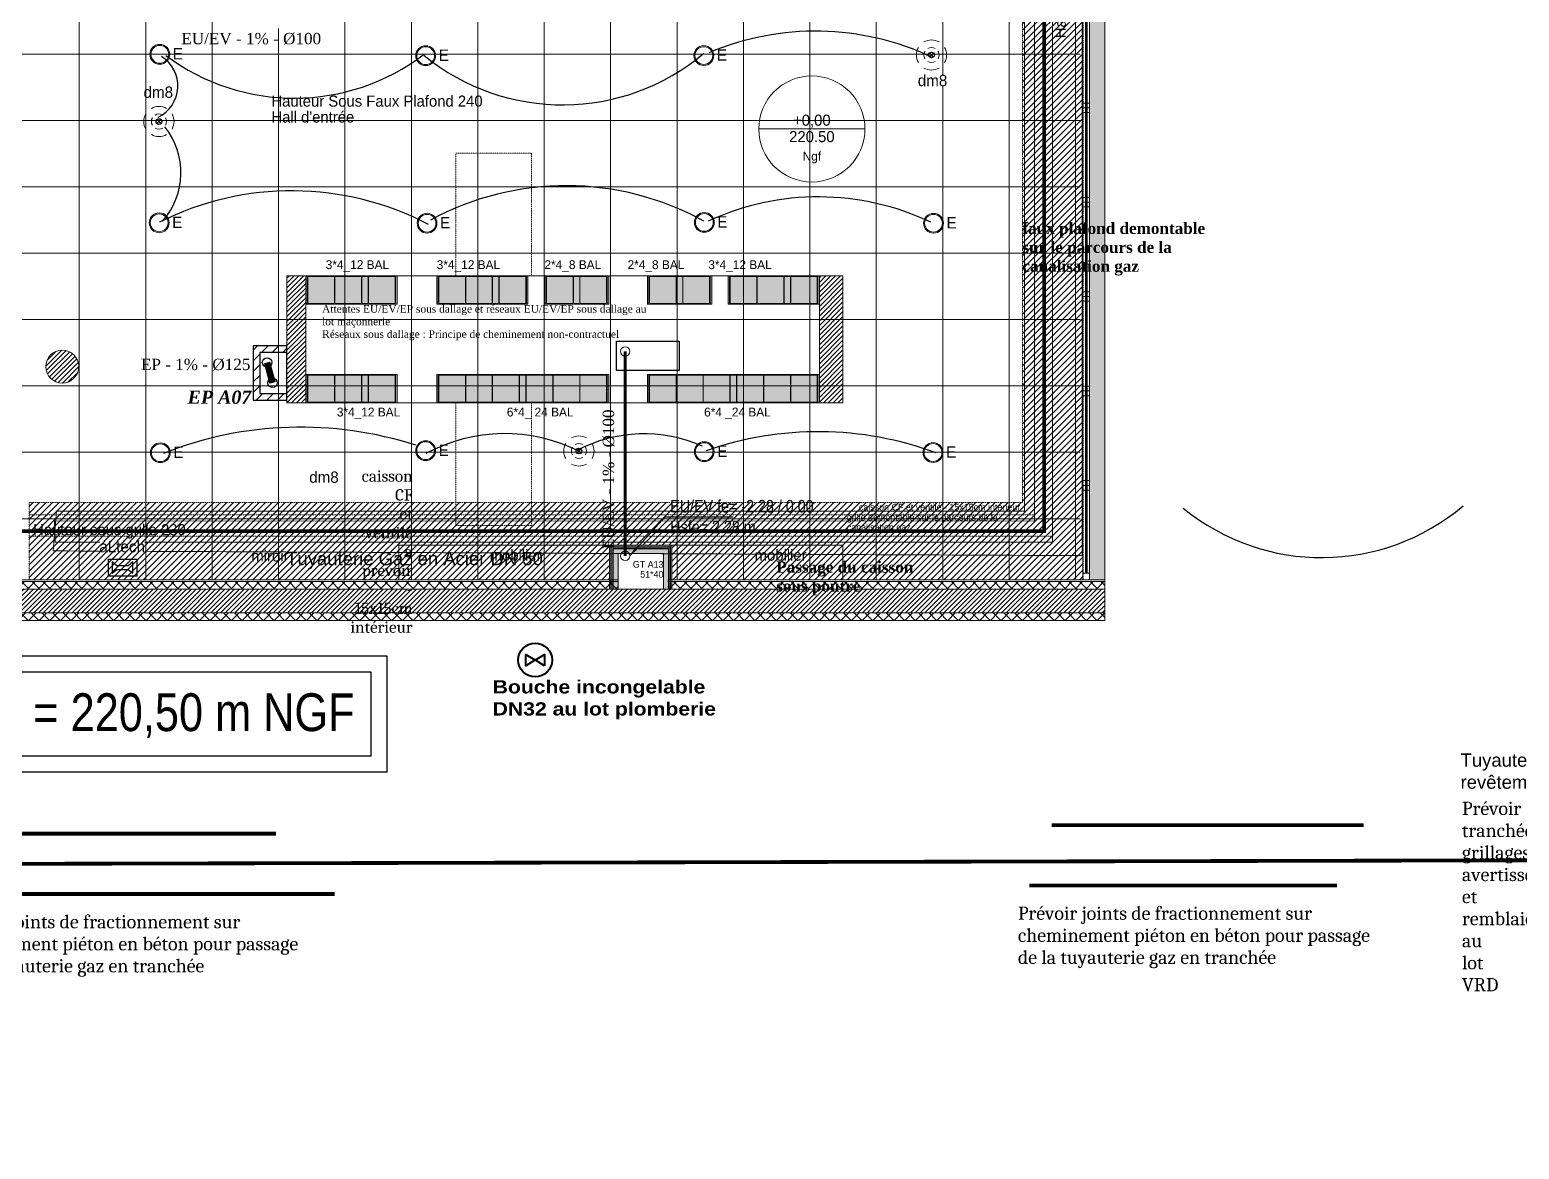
# Model space of a CAD drawing. Header units: centimetres. Extents: x 1724 to 19617, y -6503 to 8072.
# Drawn here: x 4063 to 5640, y 2005 to 3191 of the extents above; entities that cross this region are included whole.
import ezdxf

# ---------------------------------------------------------------- set-up
doc = ezdxf.new("R2010")
doc.units = ezdxf.units.CM
for name, pattern in [('ISO-03', [1.5, 0.6, -0.9]), ('prlm_ep', [2.5, 1.25, -0.25, 0.25, -0.25, 0.25, -0.25]), ('prlm_eu', [2, 1.25, -0.25, 0.25, -0.25]), ('prlm_gaz', [36, 24, -3, 0, -3, 0, -3, 0, -3]), ('Style de ligne -5', [0.20828, 0.069425, -0.138855]), ('VW-01', [0.41656, 0.20828, -0.20828])]:
    doc.linetypes.add(name, pattern=pattern)
for name, color, linetype in [('B Faux plafonds', 252, 'Continuous'), ('B Général', 252, 'Continuous'), ('C ANNOTATIONS-niveaux', 252, 'Continuous'), ('C ANNOTATIONS-PMR', 252, 'Style de ligne -5'), ('C ANNOTATIONS-prestations', 252, 'Continuous'), ('C ANNOTATIONS-texte', 252, 'Continuous'), ('C ANNOTATIONS-textes-numérotation gaine', 252, 'ISO-03'), ('F REMPLISSAGE-vert clair', 252, 'Continuous'), ('F REMPLISSAGE-vert foncé', 252, 'Continuous'), ('prlm-EAU-EF', 161, 'Continuous'), ('prlm-EAU-EP', 141, 'Continuous'), ('prlm-EAU-EUEV', 25, 'Continuous'), ('prlm-ELEC-CFO', 1, 'Continuous'), ('prlm-GAZ', 2, 'Continuous'), ('prlm-GT', 242, 'Continuous'), ('prlm-MOD', 64, 'Continuous'), ('prlm-MOD-PB', 123, 'Continuous')]:
    doc.layers.add(name, color=color, linetype=linetype)
for name, color, linetype, lineweight in [('B Faux plafonds-1', 7, 'Continuous', 5), ('B GÈnÈral', 7, 'Continuous', 5), ('C ANNOTATIONS-prestations-1', 7, 'Continuous', 5), ('F REMPLISSAGE-vert clair-1', 7, 'Continuous', 5), ('F REMPLISSAGE-vert foncÈ', 7, 'Continuous', 5)]:
    doc.layers.add(name, color=color, linetype=linetype, lineweight=lineweight)
doc.styles.add('Eurostile', font='Eurosti.TTF')
doc.styles.add('Eurostile (italic)', font='Eurostib.TTF')
doc.styles.add('prlm-eau-ef', font='ariblk.ttf', dxfattribs={"height": 18})
doc.styles.add('prlm-eau-ep', font='timesbi.ttf', dxfattribs={"height": 18})
doc.styles.add('prlm-eau-euev', font='pala.ttf', dxfattribs={"height": 18})
doc.styles.add('prlm-elec-cfo', font='comic.ttf', dxfattribs={"height": 12})
doc.styles.add('prlm-mod', font='cambriaz.ttf', dxfattribs={"height": 18})
doc.styles.add('prlm-narrow', font='swissc.ttf', dxfattribs={"height": 10})
doc.styles.get("Standard").update_dxf_attribs({"font": 'isocp.shx', "height": 15})
doc.dimstyles.new('ISO-25', dxfattribs={"dimtxt": 2.5, "dimasz": 2.5, "dimexe": 1.25, "dimexo": 0.625, "dimtad": 1, "dimtxsty": 'Standard', "dimcen": 2.5, "dimadec": 0, "dimazin": 0, "dimtfac": 1, "dimtmove": 0, "dimatfit": 3, "dimfxl": 1, "dimarcsym": 0})
pattern_1 = [(45, (0.046, -2.938), (-5.656854, 5.656854), []), (135, (0.046, -2.938), (5.656854, 5.656854), [])]
pattern_2 = [(45, (0.0456, -2.938), (2.4253472, -2.6458333), [])]

# ---------------------------------------------------------------- blocks, each defined once
blk = doc.blocks.new('xi.bouchearrosage')
at = {"layer": 'prlm-EAU-EF', "color": 0, "linetype": 'ByBlock', "lineweight": 40}
blk.add_lwpolyline([(6, 20), (0.3, 10.4), (0.3, 9.6), (6, 0), (-6, 0), (-0.3, 9.6), (-0.3, 10.4), (-6, 20)], close=True, dxfattribs=at)
blk.add_circle((0, 10), 17.9, dxfattribs=at)
blk = doc.blocks.new('xi.ep')
at = {"layer": 'prlm-EAU-EP', "color": 0, "linetype": 'ByBlock', "lineweight": -2}
blk.add_circle((0, 0), 5, dxfattribs=at)
blk = doc.blocks.new('xi.eu')
at = {"layer": 'B Général', "linetype": 'Continuous', "lineweight": 18}
blk.add_circle((0, 0), 5, dxfattribs=at)
blk = doc.blocks.new('xi.lumE')
at = {"layer": 'prlm-ELEC-CFO', "color": 0, "linetype": 'ByBlock', "lineweight": 13}
for radius in [10.5, 9.42]:
    blk.add_circle((0, 0), radius, dxfattribs=at)
blk = doc.blocks.new('xi.dm8')
at = {"layer": 'prlm-ELEC-CFO', "color": 0}
for points in [[(-2.1, 2.1), (2.1, -2.1)], [(2.1, 2.1), (-2.1, -2.1)]]:
    blk.add_lwpolyline(points, dxfattribs=at)
blk.add_circle((0, 0), 3, dxfattribs=at)
at = {"layer": 'prlm-ELEC-CFO', "color": 0, "lineweight": 13}
for radius, start, end in [(16, 60, 120), (16, 150, 210), (8, 150, 210), (8, 60, 120), (8, 330, 30), (16, 330, 30), (16, 240, 300), (8, 240, 300)]:
    blk.add_arc((0, 0), radius, start, end, dxfattribs=at)
blk = doc.blocks.new('Alti BAT A RDC')
at = {"layer": 'C ANNOTATIONS-niveaux', "color": 7, "linetype": 'Continuous', "lineweight": 5}
for p, q in [((-55.9, -9), (56.6, -9)), ((-37.2, -9), (37.8, -9))]:
    blk.add_line(p, q, dxfattribs=at)
blk.add_circle((0.3, -9), 56.2, dxfattribs=at)
at = {"layer": 'C ANNOTATIONS-niveaux', "color": 7, "attachment_point": 2, "rotation": 0, "line_spacing_factor": 0.895453, "style": 'Eurostile'}
for s, insert, char_height in [('+0,00', (0.3, 6.2), 11.75), ('220.50', (0.3, -11.2), 11.75), ('Ngf', (0.3, -33.1), 9.4)]:
    blk.add_mtext(s, dxfattribs=dict(at, insert=insert, char_height=char_height))
blk = doc.blocks.new('Groupe-72-1')
at = {"layer": 'B Général', "color": 7, "linetype": 'VW-01', "lineweight": 5, "flags": 128}
blk.add_lwpolyline([(4686, 2639.2), (4734, 2639.2), (4734, 2601.4), (4686, 2601.4)], close=True, dxfattribs=at)
at = {"layer": 'C ANNOTATIONS-textes-numérotation gaine', "color": 7, "insert": (4734, 2631.3), "char_height": 7.05, "width": 51, "attachment_point": 3, "line_spacing_factor": 0.895453, "style": 'Eurostile'}
blk.add_mtext('GT A13\\P51*40', dxfattribs=at)
blk = doc.blocks.new('Groupe-73-1')
at = {"layer": 'B GÈnÈral', "linetype": 'Continuous', "lineweight": 0, "true_color": 0x989898}
blk.add_hatch(color=252, dxfattribs=at).paths.add_polyline_path([(4494, 2828.7), (4494, 2798.7), (4676, 2798.7), (4676, 2828.7)])
at = {"layer": 'B Général', "color": 7, "linetype": 'Continuous', "lineweight": 5}
for p, q in [((4496.1, 2828), (4496.1, 2799.5)), ((4524.3, 2828), (4524.3, 2799.5)), ((4524.6, 2828), (4524.6, 2799.5)), ((4552.8, 2828), (4552.8, 2799.5)), ((4553.1, 2828), (4553.1, 2799.5)), ((4581.3, 2828), (4581.3, 2799.5)), ((4581.7, 2828), (4581.7, 2799.5)), ((4588.3, 2828), (4588.3, 2799.5)), ((4588.6, 2828), (4588.6, 2799.5)), ((4616.8, 2828), (4616.8, 2799.5)), ((4617.1, 2828), (4617.1, 2799.5)), ((4645.3, 2828), (4645.3, 2799.5)), ((4645.6, 2828), (4645.6, 2799.5)), ((4673.8, 2828), (4673.8, 2799.5))]:
    blk.add_line(p, q, dxfattribs=at)
at = {"layer": 'B Général', "color": 7, "linetype": 'Continuous', "lineweight": 5, "flags": 128}
for points in [[(4494, 2828.7), (4494, 2798.7), (4676, 2798.7), (4676, 2828.7)], [(4495.5, 2828), (4495.5, 2799.5), (4674.5, 2799.5), (4674.5, 2828)]]:
    blk.add_lwpolyline(points, close=True, dxfattribs=at)
blk = doc.blocks.new('Groupe-74-1')
at = {"layer": 'B GÈnÈral', "linetype": 'Continuous', "lineweight": 0, "true_color": 0x989898}
blk.add_hatch(color=252, dxfattribs=at).paths.add_polyline_path([(4717, 2828.7), (4717, 2798.7), (4899, 2798.7), (4899, 2828.7)])
at = {"layer": 'B Général', "color": 7, "linetype": 'Continuous', "lineweight": 5}
for p, q in [((4719.1, 2828), (4719.1, 2799.5)), ((4747.3, 2828), (4747.3, 2799.5)), ((4747.6, 2828), (4747.6, 2799.5)), ((4775.8, 2828), (4775.8, 2799.5)), ((4776.1, 2828), (4776.1, 2799.5)), ((4804.3, 2828), (4804.3, 2799.5)), ((4804.7, 2828), (4804.7, 2799.5)), ((4811.3, 2828), (4811.3, 2799.5)), ((4811.6, 2828), (4811.6, 2799.5)), ((4839.8, 2828), (4839.8, 2799.5)), ((4840.1, 2828), (4840.1, 2799.5)), ((4868.3, 2828), (4868.3, 2799.5)), ((4868.6, 2828), (4868.6, 2799.5)), ((4896.8, 2828), (4896.8, 2799.5))]:
    blk.add_line(p, q, dxfattribs=at)
at = {"layer": 'B Général', "color": 7, "linetype": 'Continuous', "lineweight": 5, "flags": 128}
for points in [[(4717, 2828.7), (4717, 2798.7), (4899, 2798.7), (4899, 2828.7)], [(4718.5, 2828), (4718.5, 2799.5), (4897.5, 2799.5), (4897.5, 2828)]]:
    blk.add_lwpolyline(points, close=True, dxfattribs=at)
blk = doc.blocks.new('Groupe-75-1')
at = {"layer": 'B GÈnÈral', "linetype": 'Continuous', "lineweight": 0, "true_color": 0x989898}
blk.add_hatch(color=252, dxfattribs=at).paths.add_polyline_path([(4355.4, 2828.7), (4355.4, 2798.7), (4451.9, 2798.7), (4451.9, 2828.7)])
at = {"layer": 'B Général', "color": 7, "linetype": 'Continuous', "lineweight": 5}
for p, q in [((4357.6, 2828), (4357.6, 2799.5)), ((4385.8, 2828), (4385.8, 2799.5)), ((4386.1, 2828), (4386.1, 2799.5)), ((4414.3, 2828), (4414.3, 2799.5)), ((4414.6, 2828), (4414.6, 2799.5)), ((4421.2, 2828), (4421.2, 2799.5)), ((4421.6, 2828), (4421.6, 2799.5)), ((4449.8, 2828), (4449.8, 2799.5))]:
    blk.add_line(p, q, dxfattribs=at)
at = {"layer": 'B Général', "color": 7, "linetype": 'Continuous', "lineweight": 5, "flags": 128}
for points in [[(4355.4, 2828.7), (4355.4, 2798.7), (4451.9, 2798.7), (4451.9, 2828.7)], [(4356.9, 2828), (4356.9, 2799.5), (4450.4, 2799.5), (4450.4, 2828)]]:
    blk.add_lwpolyline(points, close=True, dxfattribs=at)
blk = doc.blocks.new('Groupe-76-1')
at = {"layer": 'B GÈnÈral', "linetype": 'Continuous', "lineweight": 0, "true_color": 0x989898}
blk.add_hatch(color=252, dxfattribs=at).paths.add_polyline_path([(4355.4, 2933.3), (4355.4, 2903.3), (4451.9, 2903.3), (4451.9, 2933.3)])
at = {"layer": 'B Général', "color": 7, "linetype": 'Continuous', "lineweight": 5}
for p, q in [((4357.6, 2932.5), (4357.6, 2904)), ((4385.8, 2932.5), (4385.8, 2904)), ((4386.1, 2932.5), (4386.1, 2904)), ((4414.3, 2932.5), (4414.3, 2904)), ((4414.6, 2932.5), (4414.6, 2904)), ((4421.2, 2932.5), (4421.2, 2904)), ((4421.6, 2932.5), (4421.6, 2904)), ((4449.8, 2932.5), (4449.8, 2904))]:
    blk.add_line(p, q, dxfattribs=at)
at = {"layer": 'B Général', "color": 7, "linetype": 'Continuous', "lineweight": 5, "flags": 128}
for points in [[(4355.4, 2933.3), (4355.4, 2903.3), (4451.9, 2903.3), (4451.9, 2933.3)], [(4356.9, 2932.5), (4356.9, 2904), (4450.4, 2904), (4450.4, 2932.5)]]:
    blk.add_lwpolyline(points, close=True, dxfattribs=at)
blk = doc.blocks.new('Groupe-77-1')
at = {"layer": 'B GÈnÈral', "linetype": 'Continuous', "lineweight": 0, "true_color": 0x989898}
blk.add_hatch(color=252, dxfattribs=at).paths.add_polyline_path([(4493.9, 2933.3), (4493.9, 2903.3), (4590.4, 2903.3), (4590.4, 2933.3)])
at = {"layer": 'B Général', "color": 7, "linetype": 'Continuous', "lineweight": 5}
for p, q in [((4496.1, 2932.5), (4496.1, 2904)), ((4524.3, 2932.5), (4524.3, 2904)), ((4524.6, 2932.5), (4524.6, 2904)), ((4552.8, 2932.5), (4552.8, 2904)), ((4553.1, 2932.5), (4553.1, 2904)), ((4559.7, 2932.5), (4559.7, 2904)), ((4560.1, 2932.5), (4560.1, 2904)), ((4588.3, 2932.5), (4588.3, 2904))]:
    blk.add_line(p, q, dxfattribs=at)
at = {"layer": 'B Général', "color": 7, "linetype": 'Continuous', "lineweight": 5, "flags": 128}
for points in [[(4493.9, 2933.3), (4493.9, 2903.3), (4590.4, 2903.3), (4590.4, 2933.3)], [(4495.4, 2932.5), (4495.4, 2904), (4588.9, 2904), (4588.9, 2932.5)]]:
    blk.add_lwpolyline(points, close=True, dxfattribs=at)
blk = doc.blocks.new('Groupe-78-1')
at = {"layer": 'B GÈnÈral', "linetype": 'Continuous', "lineweight": 0, "true_color": 0x989898}
blk.add_hatch(color=252, dxfattribs=at).paths.add_polyline_path([(4676, 2933.3), (4676, 2903.3), (4608, 2903.3), (4608, 2933.3)])
at = {"layer": 'B Général', "color": 7, "linetype": 'Continuous', "lineweight": 5}
for p, q in [((4610.1, 2932.5), (4610.1, 2904)), ((4638.3, 2932.5), (4638.3, 2904)), ((4638.7, 2932.5), (4638.7, 2904)), ((4645.3, 2932.5), (4645.3, 2904)), ((4645.6, 2932.5), (4645.6, 2904)), ((4673.8, 2932.5), (4673.8, 2904))]:
    blk.add_line(p, q, dxfattribs=at)
at = {"layer": 'B Général', "color": 7, "linetype": 'Continuous', "lineweight": 5, "flags": 128}
for points in [[(4676, 2933.3), (4676, 2903.3), (4608, 2903.3), (4608, 2933.3)], [(4674.5, 2932.5), (4674.5, 2904), (4609.5, 2904), (4609.5, 2932.5)]]:
    blk.add_lwpolyline(points, close=True, dxfattribs=at)
blk = doc.blocks.new('Groupe-79-1')
at = {"layer": 'B GÈnÈral', "linetype": 'Continuous', "lineweight": 0, "true_color": 0x989898}
blk.add_hatch(color=252, dxfattribs=at).paths.add_polyline_path([(4802.5, 2933.3), (4802.5, 2903.3), (4899, 2903.3), (4899, 2933.3)])
at = {"layer": 'B Général', "color": 7, "linetype": 'Continuous', "lineweight": 5}
for p, q in [((4804.6, 2932.5), (4804.6, 2904)), ((4832.8, 2932.5), (4832.8, 2904)), ((4833.1, 2932.5), (4833.1, 2904)), ((4861.3, 2932.5), (4861.3, 2904)), ((4861.7, 2932.5), (4861.7, 2904)), ((4868.3, 2932.5), (4868.3, 2904)), ((4868.6, 2932.5), (4868.6, 2904)), ((4896.8, 2932.5), (4896.8, 2904))]:
    blk.add_line(p, q, dxfattribs=at)
at = {"layer": 'B Général', "color": 7, "linetype": 'Continuous', "lineweight": 5, "flags": 128}
for points in [[(4802.5, 2933.3), (4802.5, 2903.3), (4899, 2903.3), (4899, 2933.3)], [(4804, 2932.5), (4804, 2904), (4897.5, 2904), (4897.5, 2932.5)]]:
    blk.add_lwpolyline(points, close=True, dxfattribs=at)
blk = doc.blocks.new('Groupe-80-1')
at = {"layer": 'B GÈnÈral', "linetype": 'Continuous', "lineweight": 0, "true_color": 0x989898}
blk.add_hatch(color=252, dxfattribs=at).paths.add_polyline_path([(4785, 2933.3), (4785, 2903.3), (4717, 2903.3), (4717, 2933.3)])
at = {"layer": 'B Général', "color": 7, "linetype": 'Continuous', "lineweight": 5}
for p, q in [((4719.1, 2932.5), (4719.1, 2904)), ((4747.3, 2932.5), (4747.3, 2904)), ((4747.7, 2932.5), (4747.7, 2904)), ((4754.3, 2932.5), (4754.3, 2904)), ((4754.6, 2932.5), (4754.6, 2904)), ((4782.8, 2932.5), (4782.8, 2904))]:
    blk.add_line(p, q, dxfattribs=at)
at = {"layer": 'B Général', "color": 7, "linetype": 'Continuous', "lineweight": 5, "flags": 128}
for points in [[(4785, 2933.3), (4785, 2903.3), (4717, 2903.3), (4717, 2933.3)], [(4783.5, 2932.5), (4783.5, 2904), (4718.5, 2904), (4718.5, 2932.5)]]:
    blk.add_lwpolyline(points, close=True, dxfattribs=at)
blk = doc.blocks.new('Groupe-81-1')
at = {"layer": 'B Général', "color": 7}
for name in ['Groupe-76-1', 'Groupe-77-1', 'Groupe-78-1', 'Groupe-80-1', 'Groupe-79-1', 'Groupe-75-1', 'Groupe-73-1', 'Groupe-74-1']:
    blk.add_blockref(name, (0, 0), dxfattribs=at)
blk = doc.blocks.new('Groupe-83-1')
at = {"layer": 'B Général', "color": 7, "linetype": 'Continuous', "lineweight": 5, "flags": 128}
for points in [[(5178, 2716.4), (5185, 2716.4), (5185, 2706.4), (5178, 2706.4)], [(5178, 2711.4), (5185, 2711.4), (5185, 2706.4), (5178, 2706.4)]]:
    blk.add_lwpolyline(points, close=True, dxfattribs=at)
blk = doc.blocks.new('Groupe-84-1')
at = {"layer": 'B Général', "color": 7}
blk.add_blockref('Groupe-83-1', (0, 0), dxfattribs=at)
blk = doc.blocks.new('Groupe-85-1')
at = {"layer": 'B Général', "color": 7, "linetype": 'Continuous', "lineweight": 5, "flags": 128}
for points in [[(5178, 2816.4), (5185, 2816.4), (5185, 2806.4), (5178, 2806.4)], [(5178, 2811.4), (5185, 2811.4), (5185, 2806.4), (5178, 2806.4)]]:
    blk.add_lwpolyline(points, close=True, dxfattribs=at)
blk = doc.blocks.new('Groupe-86-1')
at = {"layer": 'B Général', "color": 7}
blk.add_blockref('Groupe-85-1', (0, 0), dxfattribs=at)
blk = doc.blocks.new('Groupe-87-1')
at = {"layer": 'B Général', "color": 7, "linetype": 'Continuous', "lineweight": 5, "flags": 128}
for points in [[(5178, 2916.4), (5185, 2916.4), (5185, 2906.4), (5178, 2906.4)], [(5178, 2911.4), (5185, 2911.4), (5185, 2906.4), (5178, 2906.4)]]:
    blk.add_lwpolyline(points, close=True, dxfattribs=at)
blk = doc.blocks.new('Groupe-88-1')
at = {"layer": 'B Général', "color": 7}
blk.add_blockref('Groupe-87-1', (0, 0), dxfattribs=at)
blk = doc.blocks.new('Groupe-89-1')
at = {"layer": 'B Général', "color": 7, "linetype": 'Continuous', "lineweight": 5, "flags": 128}
for points in [[(5178, 3016.4), (5185, 3016.4), (5185, 3006.4), (5178, 3006.4)], [(5178, 3011.4), (5185, 3011.4), (5185, 3006.4), (5178, 3006.4)]]:
    blk.add_lwpolyline(points, close=True, dxfattribs=at)
blk = doc.blocks.new('Groupe-90-1')
at = {"layer": 'B Général', "color": 7}
blk.add_blockref('Groupe-89-1', (0, 0), dxfattribs=at)
blk = doc.blocks.new('Groupe-91-1')
at = {"layer": 'B Général', "color": 7, "linetype": 'Continuous', "lineweight": 5, "flags": 128}
for points in [[(5178, 3116.4), (5185, 3116.4), (5185, 3106.4), (5178, 3106.4)], [(5178, 3111.4), (5185, 3111.4), (5185, 3106.4), (5178, 3106.4)]]:
    blk.add_lwpolyline(points, close=True, dxfattribs=at)
blk = doc.blocks.new('Groupe-92-1')
at = {"layer": 'B Général', "color": 7}
blk.add_blockref('Groupe-91-1', (0, 0), dxfattribs=at)
blk = doc.blocks.new('Groupe-93-1')
at = {"layer": 'B Général', "color": 7, "linetype": 'Continuous', "lineweight": 5, "flags": 128}
for points in [[(5178, 3216.4), (5185, 3216.4), (5185, 3206.4), (5178, 3206.4)], [(5178, 3211.4), (5185, 3211.4), (5185, 3206.4), (5178, 3206.4)]]:
    blk.add_lwpolyline(points, close=True, dxfattribs=at)
blk = doc.blocks.new('Groupe-94-1')
at = {"layer": 'B Général', "color": 7}
blk.add_blockref('Groupe-93-1', (0, 0), dxfattribs=at)
blk = doc.blocks.new('Groupe-95-1')
at = {"layer": 'B GÈnÈral', "linetype": 'Continuous', "lineweight": 0, "true_color": 0xeeeeee}
blk.add_hatch(color=7, dxfattribs=at).paths.add_polyline_path([(5201, 3317.4), (5185, 3317.4), (5185, 2611.4), (5201, 2611.4)])
at = {"layer": 'B Général', "color": 7, "linetype": 'Continuous', "lineweight": 5}
for p, q in [((5178, 2618.4), (5178, 3311.4)), ((5180.5, 2618.4), (5180.5, 3311.4)), ((5181.5, 2618.4), (5181.5, 3311.4)), ((5182.5, 2618.4), (5182.5, 3311.4)), ((5185, 3311.4), (5185, 2611.4))]:
    blk.add_line(p, q, dxfattribs=at)
at = {"layer": 'B Général', "color": 7, "linetype": 'Continuous', "lineweight": 5, "flags": 128}
for points in [[(5178, 3317.4), (5185, 3317.4), (5185, 3311.4), (5178, 3311.4)], [(5201, 3317.4), (5185, 3317.4), (5185, 2611.4), (5201, 2611.4)], [(5178, 2618.4), (5185, 2618.4), (5185, 2611.4), (5178, 2611.4)]]:
    blk.add_lwpolyline(points, close=True, dxfattribs=at)
at = {"layer": 'B Général', "color": 7}
for name in ['Groupe-94-1', 'Groupe-92-1', 'Groupe-90-1', 'Groupe-88-1', 'Groupe-86-1', 'Groupe-84-1']:
    blk.add_blockref(name, (0, 0), dxfattribs=at)

msp = doc.modelspace()

# ---------------------------------------------------------------- hatches: boundary and pattern name
at = {"layer": 'B GÈnÈral', "linetype": 'Continuous', "lineweight": 5}
h = msp.add_hatch(dxfattribs=at)
h.set_pattern_fill('50_BETON', style=0, pattern_type=2)
h.set_pattern_definition(pattern_2)
h.paths.add_polyline_path([(4355.488, 2930.333), (4335.488, 2930.333), (4335.488, 2795.788), (4355.488, 2795.788)])
h = msp.add_hatch(dxfattribs=at)
h.set_pattern_fill('50_BETON', style=0, pattern_type=2)
h.set_pattern_definition(pattern_2)
h.paths.add_polyline_path([(4924.01, 2930.333), (4899.01, 2930.333), (4899.01, 2795.788), (4924.01, 2795.788)])
h = msp.add_hatch(dxfattribs=at)
h.set_pattern_fill('50_BETON', style=0, pattern_type=2)
h.set_pattern_definition(pattern_2)
edge = h.paths.add_edge_path()
edge.add_arc((4097.646, 2834.288), 17.5, 0, 360)
at = {"layer": 'B GÈnÈral', "linetype": 'Continuous', "lineweight": 5, "true_color": 0x808080}
h = msp.add_hatch(dxfattribs=at)
h.set_pattern_fill('02_ISOLANT', color=8, style=0, pattern_type=2)
h.set_pattern_definition(pattern_1)
h.paths.add_polyline_path([(3855.996, 2606.465), (3855.996, 2598.465), (4686.01, 2598.465), (4686.01, 2606.465)])
h = msp.add_hatch(dxfattribs=at)
h.set_pattern_fill('02_ISOLANT', color=8, style=0, pattern_type=2)
h.set_pattern_definition(pattern_1)
h.paths.add_polyline_path([(4738.51, 2606.465), (4738.51, 2598.465), (5201.087, 2598.465), (5201.087, 2606.465)])
at = {"layer": 'B GÈnÈral', "linetype": 'Continuous', "lineweight": 5}
h = msp.add_hatch(dxfattribs=at)
h.set_pattern_fill('50_BETON', style=0, pattern_type=2)
h.set_pattern_definition(pattern_2)
h.paths.add_polyline_path([(3498.059, 2598.465), (3498.059, 2573.465), (5201.087, 2573.465), (5201.087, 2598.465)])
at = {"layer": 'B GÈnÈral', "linetype": 'Continuous', "lineweight": 5, "true_color": 0x808080}
h = msp.add_hatch(dxfattribs=at)
h.set_pattern_fill('02_ISOLANT', color=8, style=0, pattern_type=2)
h.set_pattern_definition(pattern_1)
h.paths.add_polyline_path([(3498.059, 2573.465), (5201.087, 2573.465), (5201.087, 2565.465), (3498.059, 2565.465)])
at = {"layer": 'prlm-MOD'}
h = msp.add_hatch(dxfattribs=at)
h.set_pattern_fill('ANSI31', color=256, scale=2.5)
h.paths.add_polyline_path([(4306.733, 2805.726), (4335.442, 2805.726), (4335.442, 2849.188), (4306.733, 2849.188)], flags=16)
h.paths.add_polyline_path([(4299.733, 2798.726), (4335.442, 2798.726), (4335.442, 2856.188), (4299.733, 2856.188)])

# ---------------------------------------------------------------- linework, layer by layer
at = {"layer": 'B GÈnÈral', "color": 9, "linetype": 'Continuous', "true_color": 0xc0dcc0}
for points in [[(4686.01, 2636.238), (4677.01, 2645.238), (4734.01, 2636.238), (4743.01, 2645.238)], [(4686.01, 2598.465), (4677.01, 2598.465), (4686.01, 2636.238), (4677.01, 2645.238)], [(4734.01, 2636.238), (4743.01, 2645.238), (4734.01, 2598.465), (4743.01, 2598.465)]]:
    msp.add_solid(points, dxfattribs=at)
at = {"layer": 'B Général', "color": 7, "linetype": 'Continuous', "lineweight": 18}
for p, q in [((4335.488, 2930.333), (4335.488, 2795.788)), ((4355.488, 2930.333), (4355.488, 2795.788)), ((4899.01, 2930.333), (4899.01, 2795.788)), ((4924.01, 2930.333), (4924.01, 2795.788)), ((3498.059, 2598.465), (5201.087, 2598.465)), ((3498.059, 2573.465), (5201.087, 2573.465))]:
    msp.add_line(p, q, dxfattribs=at)
at = {"layer": 'B Général', "color": 7, "linetype": 'Continuous', "lineweight": 5}
for p, q in [((4335.488, 2930.333), (4335.488, 2795.788)), ((4335.488, 2930.333), (4355.488, 2930.333)), ((4355.488, 2930.333), (4355.488, 2795.788)), ((4899.01, 2930.333), (4899.01, 2795.788)), ((4899.01, 2930.333), (4924.01, 2930.333)), ((4924.01, 2930.333), (4924.01, 2795.788)), ((4335.488, 2795.788), (4355.488, 2795.788)), ((4899.01, 2795.788), (4924.01, 2795.788)), ((3855.996, 2608.465), (4686.01, 2608.465)), ((3855.996, 2606.465), (4686.01, 2606.465)), ((4738.51, 2608.465), (5201.087, 2608.465)), ((4738.51, 2606.465), (5201.087, 2606.465)), ((3855.996, 2598.465), (4686.01, 2598.465)), ((3855.996, 2598.465), (5201.087, 2598.465)), ((4738.51, 2598.465), (5201.087, 2598.465)), ((5201.087, 2573.465), (5201.087, 2598.465)), ((3498.059, 2573.465), (5201.087, 2573.465))]:
    msp.add_line(p, q, dxfattribs=at)
at = {"layer": 'B Général', "color": 7, "linetype": 'Continuous', "lineweight": 13}
for p, q in [((4677.01, 2645.238), (4743.01, 2645.238)), ((4677.01, 2598.465), (4677.01, 2645.238)), ((4686.01, 2636.238), (4734.01, 2636.238)), ((4686.01, 2598.465), (4686.01, 2636.238)), ((4734.01, 2636.238), (4734.01, 2598.465)), ((4743.01, 2645.238), (4743.01, 2598.465)), ((3855.996, 2608.465), (4686.01, 2608.465)), ((4738.51, 2608.465), (5201.087, 2608.465)), ((5201.087, 2598.465), (5201.087, 2608.465)), ((3855.996, 2598.465), (4686.01, 2598.465)), ((4738.51, 2598.465), (5201.087, 2598.465))]:
    msp.add_line(p, q, dxfattribs=at)
at = {"layer": 'B Général', "color": 7, "linetype": 'Continuous', "lineweight": 5, "flags": 128}
msp.add_lwpolyline([(4355.486, 2930.333), (4899.006, 2930.333), (4899.006, 2795.788), (4355.486, 2795.788)], close=True, dxfattribs=at)
at = {"layer": 'B Général', "color": 7, "linetype": 'Continuous', "lineweight": 13, "flags": 128}
for points in [[(4454.046, 2645.238), (4677.01, 2645.238), (4677.01, 2608.465), (4454.046, 2608.465)], [(4741.21, 2645.238), (4924.01, 2645.238), (4924.01, 2608.465), (4741.21, 2608.465)]]:
    msp.add_lwpolyline(points, close=True, dxfattribs=at)
at = {"layer": 'B Général', "color": 7, "linetype": 'Continuous', "lineweight": 18, "flags": 128}
msp.add_lwpolyline([(3498.059, 2573.465), (5201.087, 2573.465), (5201.087, 2565.465), (3498.059, 2565.465)], close=True, dxfattribs=at)
at = {"layer": 'B Général', "color": 7, "linetype": 'Continuous', "lineweight": 5}
msp.add_circle((4097.646, 2834.288), 17.5, dxfattribs=at)
at = {"layer": 'F REMPLISSAGE-vert clair'}
for p, q in [((4678.81, 2643.438), (4741.21, 2643.438)), ((4678.81, 2598.465), (4678.81, 2643.438)), ((4680.61, 2641.638), (4739.41, 2641.638)), ((4680.61, 2641.638), (4739.41, 2641.638)), ((4680.61, 2598.465), (4680.61, 2641.638)), ((4680.61, 2598.465), (4680.61, 2641.638)), ((4739.41, 2641.638), (4739.41, 2598.465)), ((4739.41, 2641.638), (4739.41, 2598.465)), ((4741.21, 2643.438), (4741.21, 2598.465))]:
    msp.add_line(p, q, dxfattribs=at)
at = {"layer": 'F REMPLISSAGE-vert clair', "color": 7, "linetype": 'Continuous', "lineweight": 13}
for p, q in [((4686.01, 2636.238), (4734.01, 2636.238)), ((4686.01, 2598.465), (4686.01, 2636.238)), ((4734.01, 2636.238), (4734.01, 2598.465))]:
    msp.add_line(p, q, dxfattribs=at)
at = {"layer": 'F REMPLISSAGE-vert clair-1', "color": 9, "linetype": 'Continuous', "true_color": 0xc0dcc0}
for points in [[(4678.81, 2643.438), (4680.61, 2641.638), (4741.21, 2643.438), (4739.41, 2641.638)], [(4678.81, 2598.465), (4680.61, 2598.465), (4678.81, 2643.438), (4680.61, 2641.638)], [(4680.61, 2641.638), (4686.01, 2636.238), (4739.41, 2641.638), (4734.01, 2636.238)], [(4680.61, 2598.465), (4686.01, 2598.465), (4680.61, 2641.638), (4686.01, 2636.238)], [(4739.41, 2641.638), (4734.01, 2636.238), (4739.41, 2598.465), (4734.01, 2598.465)], [(4741.21, 2643.438), (4739.41, 2641.638), (4741.21, 2598.465), (4739.41, 2598.465)]]:
    msp.add_solid(points, dxfattribs=at)
at = {"layer": 'F REMPLISSAGE-vert foncÈ', "color": 54, "linetype": 'Continuous', "true_color": 0x99aa00}
for points in [[(4677.01, 2645.238), (4678.81, 2643.438), (4743.01, 2645.238), (4741.21, 2643.438)], [(4677.01, 2598.465), (4678.81, 2598.465), (4677.01, 2645.238), (4678.81, 2643.438)], [(4743.01, 2645.238), (4741.21, 2643.438), (4743.01, 2598.465), (4741.21, 2598.465)]]:
    msp.add_solid(points, dxfattribs=at)
at = {"layer": 'F REMPLISSAGE-vert foncé', "color": 7, "linetype": 'Continuous', "lineweight": 13}
for p, q in [((4677.01, 2645.238), (4743.01, 2645.238)), ((4677.01, 2598.465), (4677.01, 2645.238)), ((4743.01, 2645.238), (4743.01, 2598.465))]:
    msp.add_line(p, q, dxfattribs=at)
at = {"layer": 'F REMPLISSAGE-vert foncé'}
for p, q in [((4678.81, 2643.438), (4741.21, 2643.438)), ((4678.81, 2598.465), (4678.81, 2643.438)), ((4741.21, 2643.438), (4741.21, 2598.465))]:
    msp.add_line(p, q, dxfattribs=at)
at = {"layer": 'prlm-EAU-EP', "linetype": 'prlm_ep', "ltscale": 20, "const_width": 7, "flags": 128}
msp.add_lwpolyline([(4320.192, 2816.976), (4314.388, 2838.637)], dxfattribs=at)
at = {"layer": 'prlm-EAU-EUEV', "linetype": 'prlm_eu', "ltscale": 50, "const_width": 3, "flags": 128}
msp.add_lwpolyline([(4693.535, 2633.748), (4693.535, 2850.378)], dxfattribs=at)
at = {"layer": 'prlm-ELEC-CFO', "color": 1, "lineweight": 30}
for points in [[(4146.444, 2612.367), (4146.444, 2630.367), (4176.444, 2630.367), (4176.444, 2612.367)], [(4167.444, 2619.4), (4172.293, 2615.367), (4172.293, 2627.367), (4167.444, 2623.334), (4155.444, 2623.334), (4150.595, 2627.367), (4150.595, 2615.367), (4155.444, 2619.4)]]:
    msp.add_lwpolyline(points, close=True, dxfattribs=at)
at = {"layer": 'prlm-ELEC-CFO'}
for centre, radius, start, end in [((4713.633, 2610.158), 152.854, 66.199945, 117.7769), ((5430.896, 2863.623), 231.66, 230.688289, 310.199237)]:
    msp.add_arc(centre, radius, start, end, dxfattribs=at)
at = {"layer": 'prlm-GAZ', "linetype": 'prlm_gaz', "ltscale": 0.8, "const_width": 4}
msp.add_lwpolyline([(5150.041, 4649.873), (5136.898, 4649.873), (5136.898, 2660.056), (4048.972, 2660.056)], dxfattribs=at)
at = {"layer": 'prlm-GT'}
for points in [[(4684.442, 2861.234), (4750.442, 2861.234), (4750.442, 2830.234), (4684.442, 2830.234)], [(4306.733, 2805.726), (4335.442, 2805.726), (4335.442, 2849.188), (4306.733, 2849.188)]]:
    msp.add_lwpolyline(points, close=True, dxfattribs=at)
at = {"layer": 'prlm-MOD', "const_width": 1}
for points in [[(5152.219, 4691.032), (5116.282, 4691.032), (5116.282, 2681.066), (4091.508, 2681.066), (4088.008, 2639.046), (5177.197, 2634.046), (5177.197, 4175.032), (5152.219, 4175.032), (5152.219, 4691.032)], [(5149.514, 4660.809), (5126.646, 4660.809), (5126.646, 2670.728), (4089.33, 2670.728), (4090.234, 2648.187), (5145.887, 2648.187), (5145.887, 4633.785), (5149.514, 4633.785), (5149.514, 4660.809)]]:
    msp.add_lwpolyline(points, dxfattribs=at)
at = {"layer": 'prlm-MOD'}
for points in [[(4299.733, 2798.726), (4335.442, 2798.726), (4335.442, 2856.188), (4299.733, 2856.188)], [(3771.002, 2527.788), (4441.312, 2527.788), (4441.312, 2404.599), (3771.002, 2404.599)], [(3787.999, 2510.791), (4424.315, 2510.791), (4424.315, 2421.595), (3787.999, 2421.595)]]:
    msp.add_lwpolyline(points, close=True, dxfattribs=at)
at = {"layer": 'prlm-MOD', "ltscale": 0.8, "const_width": 4}
for points in [[(5144.809, 2348.601), (5474.986, 2348.601)], [(3951.225, 2339.593), (4323.799, 2339.593)], [(5121.176, 2284.631), (5446.921, 2284.631)], [(3986.727, 2275.623), (4385.881, 2275.623)]]:
    msp.add_lwpolyline(points, dxfattribs=at)
at = {"layer": 'prlm-MOD-PB', "color": 1, "ltscale": 0.8, "const_width": 4}
msp.add_lwpolyline([(2844.04, 2304.778), (6460.168, 2313.199), (7232.183, 2976.973), (7662.663, 2976.973), (7790.514, 2909.886), (8085.32, 2043.919), (8134.686, 2007.284), (8438.14, 2007.284), (8475.429, 2044.574), (8475.429, 2344.79)], dxfattribs=at)

# ---------------------------------------------------------------- block references
at = {"layer": 'B Général', "color": 7}
for name in ['Groupe-95-1', 'Groupe-81-1']:
    msp.add_blockref(name, (0.046, -2.938), dxfattribs=at)
at = {"layer": 'C ANNOTATIONS-prestations', "color": 7}
msp.add_blockref('Alti BAT A RDC', (4890.787, 3094.948), dxfattribs=at)
at = {"layer": 'prlm-EAU-EF', "rotation": 270.0000000000042}
msp.add_blockref('xi.bouchearrosage', (4588.188, 2523.459), dxfattribs=at)
at = {"layer": 'prlm-EAU-EP'}
for p in [(4314.388, 2838.637), (4320.192, 2816.976)]:
    msp.add_blockref('xi.ep', p, dxfattribs=at)
at = {"layer": 'prlm-EAU-EUEV', "rotation": 3.142116762579025}
for p in [(4693.535, 2850.378), (4693.535, 2633.748)]:
    msp.add_blockref('xi.eu', p, dxfattribs=at)
at = {"layer": 'prlm-ELEC-CFO', "rotation": 180}
for p in [(4200.845, 3165.068), (4482.325, 3163.618), (4776.705, 3163.717), (4200.224, 2986.593), (4483.773, 2986.124), (4777.226, 2987.009), (5019.868, 2986.11), (4201.447, 2743.046), (4482.237, 2745.209), (4777.197, 2744.148), (5019.332, 2743.217)]:
    msp.add_blockref('xi.lumE', p, dxfattribs=at)
at = {"layer": 'prlm-ELEC-CFO'}
for p in [(5017.715, 3164.329), (4199.92, 3093.83), (4644.525, 2744.869)]:
    msp.add_blockref('xi.dm8', p, dxfattribs=at)

# ---------------------------------------------------------------- texts
at = {"layer": 'B Général', "color": 7, "attachment_point": 1, "line_spacing_factor": 0.895453, "style": 'Eurostile'}
for s, insert, char_height in [('3*4_12 BAL', (4376.488, 2946.924), 9.3982), ('3*4_12 BAL', (4493.988, 2946.924), 9.3982), ('2*4_8 BAL', (4608.008, 2946.924), 9.3982), ('2*4_8 BAL', (4696.008, 2946.924), 9.3982), ('3*4_12 BAL', (4781.508, 2946.924), 9.3982), ('3*4_12 BAL', (4388.273, 2790.813), 9.3982), ('6*4_ 24 BAL', (4568.222, 2790.813), 9.39822), ('6*4 _24 BAL', (4777.028, 2790.813), 9.39822)]:
    msp.add_mtext(s, dxfattribs=dict(at, insert=insert, char_height=char_height))
at = {"layer": 'C ANNOTATIONS-prestations', "insert": (5148.12, 3182.062), "char_height": 11.74778, "attachment_point": 1, "rotation": 90, "line_spacing_factor": 0.895453, "style": 'Eurostile (italic)'}
msp.add_mtext('Hauteur sous grille 230', dxfattribs=at)
at = {"layer": 'C ANNOTATIONS-prestations', "insert": (5111.585, 2688.925), "char_height": 7.04867, "attachment_point": 3, "line_spacing_factor": 2.791836, "style": 'Eurostile'}
msp.add_mtext('caisson CF et ventilé - 15x15cm intérieur ', dxfattribs=at)
at = {"layer": 'C ANNOTATIONS-prestations', "insert": (4928.046, 2678.173), "char_height": 7.04867, "width": 200.71216, "attachment_point": 1, "line_spacing_factor": 0.895453, "style": 'Eurostile'}
msp.add_mtext('grille demontable sur le parcours de la canalisation gaz', dxfattribs=at)
at = {"layer": 'C ANNOTATIONS-texte', "color": 7, "attachment_point": 1, "rotation": 0, "line_spacing_factor": 0.895453}
for s, insert, char_height, style in [('Hauteur Sous Faux Plafond 240', (4318.99, 3121.392), 11.74778, 'Eurostile (italic)'), ("Hall d'entrée", (4318.99, 3104.571), 11.74778, 'Eurostile'), ('miroir', (4297.871, 2639.606), 11.7478, 'Eurostile (italic)'), ('mobilier', (4550.023, 2640.407), 11.7478, 'Eurostile (italic)'), ('mobilier', (4830.541, 2640.407), 11.7478, 'Eurostile (italic)')]:
    msp.add_mtext(s, dxfattribs=dict(at, insert=insert, char_height=char_height, style=style))
at = {"layer": 'prlm-EAU-EF', "insert": (4553.206, 2502.041), "char_height": 14, "width": 254.5323, "attachment_point": 1, "style": 'prlm-eau-ef'}
msp.add_mtext('Bouche incongelable DN32 au lot plomberie', dxfattribs=at)
at = {"layer": 'prlm-EAU-EP', "attachment_point": 1}
for s, insert, char_height, width, style in [('EP - 1% - %%C125', (4180.952, 2842.604), 12, 151.08592, 'prlm-eau-euev'), ('EP A07', (4230.225, 2808.873), 14, 86.19473, 'prlm-eau-ep')]:
    msp.add_mtext(s, dxfattribs=dict(at, insert=insert, char_height=char_height, width=width, style=style))
at = {"layer": 'prlm-EAU-EUEV', "style": 'prlm-eau-euev'}
for s, insert, char_height, width, attachment_point in [('EU/EV - 1% - %%C100', (4223.636, 3187.709), 12, 190.75651, 1), ('\\pxt15000;{\\fArial Narrow|b0|i0|c0|p34;EU/EV fe= -2.28 / 0.00 Hsfe= 2.28 m}', (4741.181, 2675.276), 13.2, 176.44104, 4)]:
    msp.add_mtext(s, dxfattribs=dict(at, insert=insert, char_height=char_height, width=width, attachment_point=attachment_point))
at = {"layer": 'prlm-EAU-EUEV', "insert": (4669.75, 2640.897), "char_height": 12, "width": 190.75651, "attachment_point": 1, "rotation": 90, "style": 'prlm-eau-euev'}
msp.add_mtext('EU/EV - 1% - %%C100', dxfattribs=at)
at = {"layer": 'prlm-GAZ', "linetype": 'prlm_gaz', "ltscale": 0.8, "insert": (4334.643, 2637.864), "char_height": 14, "width": 350.73765, "attachment_point": 1, "style": 'prlm-eau-ef'}
msp.add_mtext('\\pxql,t13;{\\fArial|b0|i0|c0|p34;Tuyauterie Gaz en Acier DN 50}', dxfattribs=at)
at = {"layer": 'prlm-MOD', "char_height": 12, "attachment_point": 1}
for s, width, insert in [('{\\fTimes New Roman|b1|i0|c0|p18;faux plafond demontable sur le parcours de la canalisation gaz}', 200.71216, (5113.971, 2986.759)), ('{\\fTimes New Roman|b1|i0|c0|p18;Passage du caisson sous poutre}', 146.88934, (4853.416, 2627.969))]:
    msp.add_mtext_dynamic_manual_height_columns(s, width=width, gutter_width=75, heights=[0], dxfattribs=dict(at, insert=insert))
at = {"layer": 'prlm-MOD', "color": 1, "insert": (4468.407, 2724.371), "char_height": 12, "width": 1.85682, "attachment_point": 3, "style": 'prlm-mod'}
msp.add_mtext('caisson CF et ventilé a prevoir - 15x15cm intérieur ', dxfattribs=at)
at = {"layer": 'prlm-MOD', "insert": (3809.711, 2488.186), "char_height": 40, "attachment_point": 1, "style": 'prlm-narrow'}
msp.add_mtext_dynamic_manual_height_columns('Niveau 0,00 = 220,50 m NGF', width=614.6045, gutter_width=50, heights=[0], dxfattribs=at)
at = {"layer": 'prlm-MOD', "char_height": 14, "width": 388.15832, "attachment_point": 1, "style": 'prlm-mod'}
for insert in [(5109.186, 2262.296), (3974.738, 2253.287)]:
    msp.add_mtext('Prévoir joints de fractionnement sur cheminement piéton en béton pour passage de la tuyauterie gaz en tranchée', dxfattribs=dict(at, insert=insert))
at = {"layer": 'prlm-MOD-PB', "color": 15, "insert": (4372.655, 2899.403), "char_height": 8, "width": 350.5736, "attachment_point": 1, "style": 'prlm-eau-euev'}
msp.add_mtext('Attentes EU/EV/EP sous dallage et réseaux EU/EV/EP sous dallage au lot maçonnerie\\PRéseaux sous dallage : Principe de cheminement non-contractuel', dxfattribs=at)
at = {"layer": 'prlm-MOD-PB', "color": 1, "linetype": 'prlm_gaz', "ltscale": 0.8, "insert": (5577.719, 2424.454), "char_height": 14, "width": 350.73765, "attachment_point": 1, "style": 'prlm-eau-ef'}
msp.add_mtext('\\pt182;{\\fArial|b0|i0|c0|p34;Tuyauterie Gaz en Acier avec revêtement polyéthylène  DN 80}', dxfattribs=at)
at = {"layer": 'prlm-MOD-PB', "color": 20, "insert": (5579.206, 2373.306), "char_height": 14, "width": 1.3263, "attachment_point": 1, "style": 'prlm-mod'}
msp.add_mtext('Prévoir tranchées, grillages avertisseurs\\Pet remblaiement au lot VRD', dxfattribs=at)

# ---------------------------------------------------------------- leaders
at = {"layer": 'prlm-EAU-EUEV'}
msp.add_leader([(4698.289, 2633.986), (4735.924, 2675.276), (4807.668, 2675.276)], dimstyle='ISO-25', override={"dimasz": 10, "dimgap": 0.625, "dimtad": 0}, dxfattribs=at)

# ---------------------------------------------------------------- next in the draw order: texts
at = {"layer": 'prlm-ELEC-CFO', "lineweight": 20, "char_height": 12, "attachment_point": 2, "line_spacing_factor": 0.8, "style": 'prlm-elec-cfo', "bg_fill": 3, "box_fill_scale": 0.95, "bg_fill_color": 256, "bg_fill_transparency": 0}
for s, insert in [('E', (4219.976, 3171.587)), ('E', (4501.457, 3170.137)), ('E', (4795.837, 3170.236)), ('dm8', (4199.296, 3130.936)), ('E', (4219.355, 2993.112)), ('E', (4502.904, 2992.643)), ('E', (4796.357, 2993.527)), ('E', (5039, 2992.629)), ('E', (4220.578, 2749.565)), ('E', (4501.369, 2751.728)), ('E', (4796.328, 2750.667)), ('E', (5038.463, 2749.736)), ('dm8', (4374.614, 2723.16)), ('aLtech', (4161.002, 2649.638))]:
    msp.add_mtext(s, dxfattribs=dict(at, insert=insert))

# ---------------------------------------------------------------- next in the draw order: hatches: boundary and pattern name
at = {"layer": 'B Faux plafonds-1', "linetype": 'Continuous', "lineweight": 5, "true_color": 0xaaaaaa}
h = msp.add_hatch(dxfattribs=at)
h.set_pattern_fill('F_P__SOFFITE', color=253, style=0, pattern_type=2)
h.set_pattern_definition([(45, (0.0456, -2.7174), (-3.5277778, 3.3072917), [])])
h.paths.add_polyline_path([(4677.01, 2608.465), (4677.01, 2645.238), (4743.01, 2645.238), (4743.01, 2608.465), (5178.087, 2608.465), (5178.087, 3314.451), (5175.087, 3314.451), (5175.087, 4149.451), (5150.087, 4149.451), (5150.087, 4665.451), (5114.15, 4665.451), (5114.072, 2690.237), (4062.568, 2690.237), (4062.568, 2608.465)])
at = {"layer": 'C ANNOTATIONS-prestations-1', "linetype": 'Continuous', "lineweight": 9, "true_color": 0x989898}
h = msp.add_hatch(dxfattribs=at)
h.set_pattern_fill('DALETTES TERRASSE 50X50', color=252, scale=1.406016, style=0, pattern_type=2)
h.set_pattern_definition([(0, (4678.046, 4149.45), (4e-15, -70.3008), []), (270, (4678.046, 4149.45), (70.3008, 0), [])])
h.paths.add_polyline_path([(5175.064, 2609.351), (5175.076, 3514.451), (5185.098, 3514.451), (5185.087, 4149.451), (7612.53, 4149.451), (7612.53, 4279.451), (5150.087, 4279.451), (5150.087, 4684.951), (5020.01, 4685.039), (5020.01, 4327.451), (4835.01, 4327.451), (4835.01, 4214.95), (4875.884, 4156.927), (4911.686, 4097.061), (4942.417, 4035.352), (4968.077, 3971.801), (4988.667, 3906.408), (5004.185, 3839.172), (5014.632, 3770.094), (5020.008, 3699.174), (5020.008, 3425.401), (4986.156, 3334.878), (4944.546, 3240.451), (4343.119, 3240.451), (4343.119, 3192.545), (4272.488, 3192.545), (4272.488, 3240.451), (3830.996, 3240.451), (3830.995, 2607.579), (4677.01, 2608.695), (4677.01, 2660.465), (4743.01, 2660.465), (4743.01, 2608.782)])

# ---------------------------------------------------------------- next in the draw order: linework, layer by layer
at = {"layer": 'B Faux plafonds', "color": 7, "linetype": 'VW-01', "lineweight": 5, "flags": 128}
msp.add_lwpolyline([(4677.01, 2608.465), (4677.01, 2645.238), (4743.01, 2645.238), (4743.01, 2608.465), (5178.087, 2608.465), (5178.087, 3314.451), (5175.087, 3314.451), (5175.087, 4149.451), (5150.087, 4149.451), (5150.087, 4665.451), (5114.15, 4665.451), (5114.072, 2690.237), (4062.568, 2690.237), (4062.568, 2608.465)], close=True, dxfattribs=at)
at = {"layer": 'C ANNOTATIONS-PMR', "color": 154, "linetype": 'VW-01', "lineweight": 5, "true_color": 0x0053a6, "flags": 128}
for points in [[(4514.261, 2930.333), (4514.261, 3060.333), (4594.261, 3060.333), (4594.261, 2930.333)], [(4514.261, 2665.788), (4514.261, 2795.788), (4594.261, 2795.788), (4594.261, 2665.788)]]:
    msp.add_lwpolyline(points, close=True, dxfattribs=at)
at = {"layer": 'C ANNOTATIONS-prestations', "color": 1, "linetype": 'VW-01', "lineweight": 5, "true_color": 0xff0000, "flags": 128}
msp.add_lwpolyline([(5149.56, 4657.871), (5126.691, 4657.871), (5126.691, 2677.134), (4062.568, 2677.134), (4062.568, 2654.594), (5145.933, 2654.594), (5145.933, 4630.847), (5149.56, 4630.847), (5149.56, 4657.871)], dxfattribs=at)
at = {"layer": 'prlm-ELEC-CFO'}
for centre, radius, start, end in [((4894.875, 2899.557), 289.993, 64.901526, 112.871247), ((4183.223, 3131.591), 36.75, 295.827765, 58.034016), ((4343.176, 3344.959), 226.377, 233.105785, 307.375276), ((4627.36, 3343.153), 231.66, 230.688289, 310.199237), ((4145.52, 3039.64), 77.65, 318.668347, 38.695572), ((4340.548, 2708.429), 312.035, 62.384368, 116.692319), ((4631.134, 2724.013), 301.864, 61.129337, 118.416328), ((4897.967, 2737.006), 277.034, 64.576011, 114.86549), ((4350.125, 2375.43), 394.703, 72.040368, 111.617626), ((4565.815, 2587.931), 175.341, 63.098387, 118.450053), ((4897.74, 2407.4), 357.911, 69.575049, 109.344846)]:
    msp.add_arc(centre, radius, start, end, dxfattribs=at)

# ---------------------------------------------------------------- next in the draw order: block references
at = {"layer": 'C ANNOTATIONS-textes-numérotation gaine', "color": 7}
msp.add_blockref('Groupe-72-1', (0.046, -2.938), dxfattribs=at)

# ---------------------------------------------------------------- next in the draw order: texts
at = {"layer": 'C ANNOTATIONS-texte', "color": 7, "insert": (4066.778, 2667.403), "char_height": 11.74778, "attachment_point": 1, "rotation": 0, "line_spacing_factor": 0.895453, "style": 'Eurostile (italic)'}
msp.add_mtext('Hauteur sous grille 230', dxfattribs=at)

# ---------------------------------------------------------------- next in the draw order: texts
at = {"layer": 'prlm-ELEC-CFO', "lineweight": 20, "insert": (5018.777, 3143.281), "char_height": 12, "attachment_point": 2, "line_spacing_factor": 0.8, "style": 'prlm-elec-cfo', "bg_fill": 3, "box_fill_scale": 0.95, "bg_fill_color": 256, "bg_fill_transparency": 0}
msp.add_mtext('dm8', dxfattribs=at)

doc.saveas('drawing.dxf')
